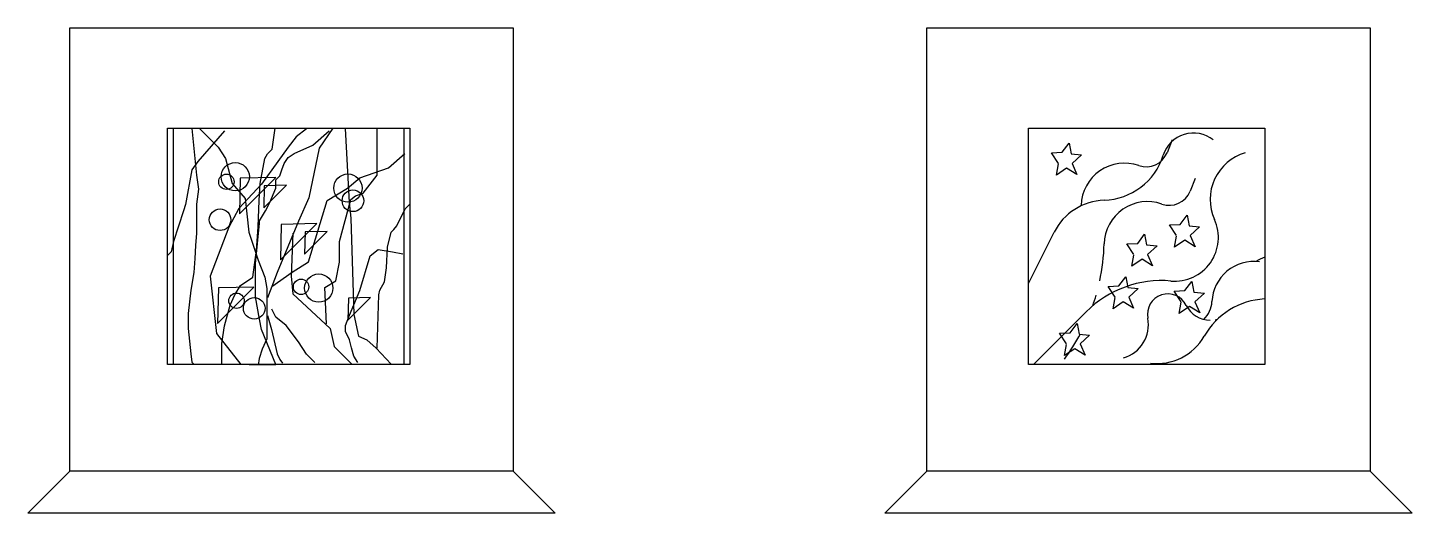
# Model space of a CAD drawing. Header units: inches. Extents: x 18.5 to 61, y 8.5 to 33.3.
# Drawn here: x 44.847 to 45.845, y 10.422 to 10.772 of the extents above; entities that cross this region are included whole.
import ezdxf

# ---------------------------------------------------------------- set-up
doc = ezdxf.new("R2010")
doc.units = ezdxf.units.IN
doc.header["$MEASUREMENT"] = 0
doc.layers.add('02', color=2, linetype='Continuous')

msp = doc.modelspace()

# ---------------------------------------------------------------- linework, layer by layer
at = {"layer": '02'}
for p, q in [((44.87777, 10.45278), (44.87777, 10.77198)), ((44.87777, 10.77198), (45.19697, 10.77198)), ((45.19697, 10.77198), (45.19697, 10.45278)), ((45.49516, 10.45278), (45.49516, 10.77198)), ((45.49516, 10.77198), (45.81436, 10.77198)), ((45.81436, 10.77198), (45.81436, 10.45278)), ((44.94819, 10.52943), (44.94819, 10.69967)), ((44.94819, 10.69967), (45.12262, 10.69967)), ((44.95238, 10.52943), (44.95238, 10.69967)), ((44.96565, 10.69941), (44.96902, 10.66576)), ((44.98921, 10.69775), (44.97002, 10.67562)), ((44.97104, 10.69941), (44.98452, 10.68595)), ((45.02359, 10.6846), (45.02556, 10.69967)), ((45.04088, 10.69332), (45.03498, 10.68595)), ((45.04826, 10.69922), (45.04088, 10.69332)), ((45.05269, 10.68742), (45.0645, 10.69775)), ((45.06728, 10.69971), (45.05727, 10.68528)), ((45.07613, 10.69941), (45.07883, 10.64623)), ((45.09904, 10.66576), (45.09904, 10.69967)), ((45.11843, 10.69967), (45.11843, 10.52943)), ((45.12262, 10.69967), (45.12262, 10.52943)), ((45.56827, 10.52943), (45.56827, 10.69967)), ((45.56827, 10.69967), (45.73851, 10.69967)), ((45.73851, 10.69967), (45.73851, 10.52943)), ((44.98452, 10.68595), (44.98991, 10.67787)), ((45.02022, 10.68124), (45.02359, 10.6846)), ((45.03498, 10.68595), (45.0276, 10.67562)), ((45.03941, 10.68152), (45.05269, 10.68742)), ((45.05727, 10.68528), (45.04986, 10.6496)), ((45.5848, 10.68196), (45.59249, 10.68232)), ((45.59249, 10.68232), (45.59749, 10.68893)), ((45.59749, 10.68893), (45.59893, 10.68125)), ((45.67178, 10.69119), (45.66808, 10.68196)), ((44.97002, 10.67562), (44.96559, 10.66972)), ((44.98991, 10.67787), (44.99462, 10.6597)), ((45.01483, 10.6597), (45.0182, 10.67787)), ((45.0276, 10.67562), (45.01579, 10.6594)), ((45.0182, 10.67787), (45.02022, 10.68124)), ((45.03055, 10.66972), (45.03202, 10.67415)), ((45.03202, 10.67415), (45.03498, 10.67857)), ((45.03498, 10.67857), (45.03941, 10.68152)), ((45.10731, 10.6712), (45.11912, 10.68152)), ((45.5898, 10.67428), (45.5848, 10.68196)), ((45.58837, 10.66588), (45.5898, 10.67392)), ((45.59893, 10.68125), (45.60644, 10.68053)), ((45.60644, 10.68053), (45.59964, 10.67428)), ((45.59964, 10.67428), (45.60322, 10.66623)), ((44.96559, 10.66972), (44.96116, 10.64465)), ((44.96902, 10.66576), (44.97037, 10.65566)), ((44.99995, 10.63809), (45.02609, 10.66421)), ((45.00053, 10.66363), (44.99995, 10.63809)), ((45.02609, 10.66421), (45.00053, 10.66363)), ((45.02612, 10.66235), (45.02907, 10.6653)), ((45.02612, 10.65645), (45.02612, 10.66235)), ((45.02907, 10.6653), (45.03055, 10.66972)), ((45.07779, 10.65645), (45.08664, 10.66382)), ((45.08664, 10.66382), (45.10731, 10.6712)), ((45.08893, 10.65297), (45.09904, 10.66576)), ((45.59571, 10.67088), (45.58837, 10.66588)), ((45.60322, 10.66623), (45.59571, 10.67088)), ((45.68841, 10.66349), (45.68472, 10.65425)), ((44.97037, 10.65566), (44.96902, 10.64489)), ((44.99462, 10.6597), (45.00405, 10.64893)), ((45.01579, 10.6594), (44.99955, 10.6417)), ((45.01416, 10.64758), (45.01483, 10.6597)), ((45.01736, 10.64222), (45.03369, 10.65854)), ((45.01772, 10.65818), (45.01736, 10.64222)), ((45.03369, 10.65854), (45.01772, 10.65818)), ((45.02169, 10.64612), (45.02612, 10.65645)), ((45.06303, 10.6476), (45.07779, 10.65645)), ((45.08355, 10.65095), (45.08893, 10.65297)), ((44.96116, 10.64465), (44.95969, 10.64022)), ((44.96902, 10.64489), (44.96902, 10.62402)), ((45.00405, 10.64893), (45.00675, 10.62469)), ((45.01348, 10.62873), (45.01416, 10.64758)), ((45.01874, 10.64022), (45.02169, 10.64612)), ((45.04986, 10.6496), (45.04245, 10.63277)), ((45.04974, 10.60334), (45.06303, 10.6476)), ((45.07209, 10.61796), (45.08018, 10.64825)), ((45.07883, 10.64623), (45.08018, 10.63479)), ((45.08018, 10.64825), (45.08355, 10.65095)), ((45.11925, 10.64152), (45.12262, 10.64489)), ((44.95969, 10.64022), (44.95231, 10.61809)), ((44.99955, 10.6417), (44.99217, 10.62842)), ((45.01431, 10.63285), (45.01874, 10.64022)), ((45.01431, 10.63137), (45.01431, 10.63285)), ((45.04245, 10.63277), (45.02696, 10.59575)), ((45.08018, 10.63479), (45.0822, 10.56546)), ((45.11319, 10.62941), (45.11925, 10.64152)), ((45.67759, 10.63035), (45.6826, 10.63696)), ((45.6826, 10.63696), (45.68403, 10.62928)), ((44.96902, 10.62402), (44.96835, 10.61527)), ((44.99217, 10.62842), (44.97888, 10.59302)), ((45.00675, 10.62469), (45.01348, 10.6045)), ((45.01136, 10.60187), (45.01431, 10.63137)), ((45.01214, 10.6119), (45.01348, 10.62873)), ((45.02945, 10.60484), (45.05558, 10.63095)), ((45.03003, 10.63037), (45.02945, 10.60484)), ((45.05558, 10.63095), (45.03003, 10.63037)), ((45.03841, 10.62402), (45.03706, 10.59306)), ((45.04685, 10.60896), (45.06319, 10.62528)), ((45.04721, 10.62492), (45.04685, 10.60896)), ((45.06319, 10.62528), (45.04721, 10.62492)), ((45.10645, 10.61392), (45.10914, 10.62469)), ((45.10914, 10.62469), (45.11117, 10.62671)), ((45.11117, 10.62671), (45.11319, 10.62941)), ((45.56828, 10.58777), (45.58676, 10.62471)), ((45.64693, 10.61673), (45.65194, 10.62334)), ((45.65194, 10.62334), (45.65337, 10.61566)), ((45.6699, 10.62999), (45.67759, 10.63035)), ((45.67491, 10.62231), (45.6699, 10.62999)), ((45.68403, 10.62928), (45.69154, 10.62856)), ((45.69154, 10.62856), (45.68475, 10.62231)), ((45.68475, 10.62231), (45.68832, 10.61426)), ((44.95231, 10.61809), (44.95083, 10.61072)), ((44.96835, 10.61527), (44.96767, 10.60585)), ((45.07209, 10.60315), (45.07209, 10.61796)), ((45.10578, 10.59911), (45.10645, 10.61392)), ((45.63924, 10.61638), (45.64693, 10.61673)), ((45.64425, 10.60869), (45.63924, 10.61638)), ((45.65337, 10.61566), (45.66088, 10.61495)), ((45.66088, 10.61495), (45.65409, 10.60869)), ((45.67348, 10.61391), (45.67491, 10.62195)), ((45.68081, 10.61891), (45.67348, 10.61391)), ((45.68832, 10.61426), (45.68081, 10.61891)), ((44.95083, 10.61072), (44.94788, 10.60777)), ((44.96767, 10.60585), (44.967, 10.59575)), ((45.00944, 10.59238), (45.01214, 10.6119)), ((45.01348, 10.6045), (45.0182, 10.59238)), ((45.03793, 10.59597), (45.04974, 10.60334)), ((45.0694, 10.58969), (45.07209, 10.60315)), ((45.08664, 10.58269), (45.09403, 10.60777)), ((45.09403, 10.60777), (45.09993, 10.61219)), ((45.09993, 10.61219), (45.11026, 10.61072)), ((45.11026, 10.61072), (45.11765, 10.60924)), ((45.64282, 10.60029), (45.64425, 10.60833)), ((45.65015, 10.6053), (45.64282, 10.60029)), ((45.65767, 10.60065), (45.65015, 10.6053)), ((45.65409, 10.60869), (45.65767, 10.60065)), ((44.967, 10.59575), (44.96498, 10.58296)), ((44.97888, 10.59302), (44.98331, 10.55172)), ((45.00068, 10.58632), (45.00944, 10.59238)), ((45.01136, 10.57827), (45.01136, 10.60187)), ((45.0182, 10.59238), (45.01955, 10.58431)), ((45.02696, 10.59575), (45.02022, 10.57757)), ((45.02317, 10.58564), (45.03793, 10.59597)), ((45.03706, 10.59306), (45.03841, 10.58027)), ((45.10443, 10.58902), (45.10578, 10.59911)), ((45.63331, 10.5861), (45.63832, 10.59271)), ((45.63832, 10.59271), (45.63975, 10.58502)), ((44.96498, 10.58296), (44.96296, 10.56613)), ((44.98421, 10.55913), (45.01035, 10.58524)), ((44.9848, 10.58466), (44.98421, 10.55913)), ((45.01035, 10.58524), (44.9848, 10.58466)), ((44.99664, 10.57959), (45.00068, 10.58632)), ((45.01955, 10.58431), (45.01955, 10.54796)), ((45.06131, 10.58498), (45.0694, 10.58969)), ((45.06266, 10.55873), (45.06131, 10.58498)), ((45.08222, 10.57237), (45.08664, 10.58269)), ((45.10039, 10.57959), (45.10106, 10.58296)), ((45.10106, 10.58296), (45.10443, 10.58902)), ((45.62562, 10.58574), (45.63331, 10.5861)), ((45.63063, 10.57806), (45.62562, 10.58574)), ((45.63975, 10.58502), (45.64726, 10.58431)), ((45.64726, 10.58431), (45.64046, 10.57806)), ((45.67331, 10.58234), (45.681, 10.58269)), ((45.67832, 10.57465), (45.67331, 10.58234)), ((45.681, 10.58269), (45.68601, 10.58931)), ((45.68601, 10.58931), (45.68744, 10.58162)), ((44.99327, 10.57219), (44.99664, 10.57959)), ((45.01431, 10.56204), (45.01136, 10.57827)), ((45.03841, 10.58027), (45.06536, 10.55536)), ((45.07803, 10.56139), (45.09436, 10.57771)), ((45.07839, 10.57735), (45.07803, 10.56139)), ((45.09436, 10.57771), (45.07839, 10.57735)), ((45.07926, 10.56499), (45.08222, 10.57237)), ((45.09904, 10.54122), (45.10039, 10.57959)), ((45.62919, 10.56966), (45.63063, 10.5777)), ((45.63653, 10.57466), (45.62919, 10.56966)), ((45.64404, 10.57001), (45.63653, 10.57466)), ((45.64046, 10.57806), (45.64404, 10.57001)), ((45.67689, 10.56625), (45.67832, 10.57429)), ((45.68744, 10.58162), (45.69495, 10.58091)), ((45.69495, 10.58091), (45.68815, 10.57465)), ((45.68815, 10.57465), (45.69173, 10.56661)), ((44.96296, 10.56613), (44.96296, 10.55536)), ((44.98923, 10.55738), (44.99327, 10.57219)), ((45.02022, 10.56478), (45.02292, 10.55469)), ((45.02612, 10.56352), (45.02317, 10.56942)), ((45.0335, 10.55762), (45.02612, 10.56352)), ((45.07631, 10.55762), (45.07926, 10.56499)), ((45.0822, 10.56546), (45.08557, 10.54998)), ((45.57197, 10.5296), (45.60986, 10.56745)), ((45.68422, 10.57126), (45.67689, 10.56625)), ((45.69173, 10.56661), (45.68422, 10.57126)), ((44.96296, 10.55536), (44.96498, 10.53719)), ((44.98721, 10.54459), (44.98923, 10.55738)), ((45.01579, 10.55467), (45.01431, 10.56204)), ((45.02612, 10.52959), (45.01579, 10.55467)), ((45.02292, 10.55469), (45.02696, 10.53719)), ((45.04236, 10.54581), (45.0335, 10.55762)), ((45.06536, 10.55536), (45.06805, 10.54257)), ((45.07631, 10.55319), (45.07631, 10.55762)), ((45.07926, 10.54729), (45.07631, 10.55319)), ((45.59836, 10.55231), (45.60337, 10.55892)), ((45.60337, 10.55892), (45.6048, 10.55124)), ((44.98331, 10.55172), (45.00102, 10.52944)), ((44.98721, 10.52978), (44.98721, 10.54459)), ((45.01955, 10.54796), (45.01618, 10.54055)), ((45.04826, 10.53696), (45.04236, 10.54581)), ((45.06805, 10.54257), (45.08085, 10.52978)), ((45.08074, 10.54139), (45.07926, 10.54729)), ((45.08557, 10.54998), (45.09163, 10.54728)), ((45.09163, 10.54728), (45.09837, 10.54122)), ((45.59067, 10.55195), (45.59836, 10.55231)), ((45.59568, 10.54427), (45.59067, 10.55195)), ((45.59425, 10.53587), (45.59568, 10.54391)), ((45.6048, 10.55124), (45.61231, 10.55052)), ((45.61231, 10.55052), (45.60552, 10.54427)), ((45.60552, 10.54427), (45.60909, 10.53622)), ((44.96498, 10.53719), (44.96565, 10.53113)), ((45.01416, 10.53382), (45.01348, 10.52911)), ((45.01618, 10.54055), (45.01416, 10.53382)), ((45.02696, 10.53719), (45.02898, 10.53315)), ((45.02898, 10.53315), (45.031, 10.53045)), ((45.05417, 10.53106), (45.04826, 10.53696)), ((45.08222, 10.53549), (45.08074, 10.54139)), ((45.08517, 10.53106), (45.08222, 10.53549)), ((45.09837, 10.54122), (45.10914, 10.52978)), ((45.60158, 10.54087), (45.59425, 10.53587)), ((45.60909, 10.53622), (45.60158, 10.54087)), ((45.12262, 10.52943), (44.94819, 10.52943)), ((44.96565, 10.53113), (44.967, 10.52978)), ((45.00693, 10.52944), (45.02612, 10.52959)), ((45.73851, 10.52943), (45.56827, 10.52943)), ((44.87777, 10.45278), (44.84737, 10.42238)), ((45.19697, 10.45278), (44.87777, 10.45278)), ((45.22737, 10.42238), (45.19697, 10.45278)), ((45.49516, 10.45278), (45.46476, 10.42238)), ((45.81436, 10.45278), (45.49516, 10.45278)), ((45.84476, 10.42238), (45.81436, 10.45278)), ((45.22737, 10.42238), (44.84737, 10.42238)), ((45.84476, 10.42238), (45.46476, 10.42238))]:
    msp.add_line(p, q, dxfattribs=at)
for centre, radius in [((44.99687, 10.66469), 0.01019), ((44.99049, 10.66105), 0.00554), ((45.07801, 10.65649), 0.01019), ((45.08165, 10.64738), 0.00778), ((44.98593, 10.63372), 0.00778), ((45.05704, 10.58452), 0.01019), ((45.04428, 10.58544), 0.00554), ((44.99778, 10.57541), 0.00554), ((45.01054, 10.56995), 0.00778)]:
    msp.add_circle(centre, radius, dxfattribs=at)
for centre, radius, start, end in [((45.68713, 10.67328), 0.02287, 51.55479, 162.62564), ((45.63741, 10.64323), 0.03125, 70.67112, 178.41233), ((45.6213, 10.69388), 0.04611, 271.86427, 342.62564), ((45.65309, 10.68796), 0.01614, 250.67112, 338.18326), ((45.73411, 10.64836), 0.03495, 106.04014, 204.37568), ((45.66973, 10.66025), 0.01614, 250.67112, 338.18326), ((45.62416, 10.60599), 0.04182, 91.86427, 153.41713), ((45.45951, 10.64816), 0.14672, 358.2723, 358.41233), ((45.65404, 10.61553), 0.03125, 70.67112, 178.41233), ((45.67362, 10.62095), 0.03146, 264.95989, 24.37568), ((45.47614, 10.62046), 0.14672, 347.88163, 358.41233), ((45.73073, 10.57338), 0.03034, 82.63605, 177.23525), ((45.74829, 10.578), 0.03034, 108.80692, 122.14242), ((45.66411, 10.51316), 0.07675, 84.95989, 134.97774), ((45.47614, 10.62046), 0.14672, 340.61103, 343.78328), ((45.66869, 10.56563), 0.01474, 25.93157, 190.91164), ((45.68146, 10.57576), 0.01899, 313.29326, 357.23525), ((45.74095, 10.5238), 0.05295, 92.85273, 150.45843), ((45.62979, 10.55813), 0.02488, 286.04014, 10.91164), ((45.69902, 10.58037), 0.01899, 205.93157, 270.44768), ((45.69902, 10.58037), 0.01899, 281.20256, 286.69807), ((45.47614, 10.62046), 0.14672, 323.5483, 332.05309), ((45.66105, 10.56908), 0.03888, 262.63605, 330.45843)]:
    msp.add_arc(centre, radius, start, end, dxfattribs=at)

doc.saveas('drawing.dxf')
